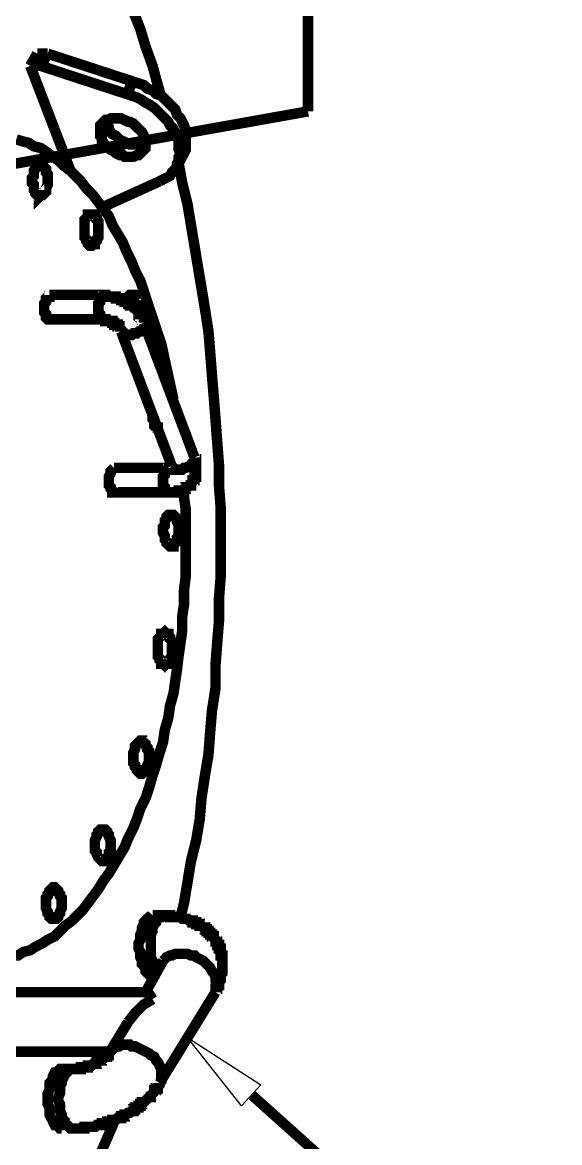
# Model space of a CAD drawing. Extents: x 0.1 to 11.6, y 0.3 to 16.2.
# Drawn here: x 5.104 to 5.617, y 7.253 to 8.321 of the extents above; entities that cross this region are included whole.
import ezdxf

# ---------------------------------------------------------------- set-up
doc = ezdxf.new("R2010")
doc.units = 0
doc.layers.get('0').update_dxf_attribs({"linetype": 'CONTINUOUS'})

msp = doc.modelspace()

# ---------------------------------------------------------------- linework, layer by layer
at = {"color": 0, "const_width": 0.01}
for points in [[(5.37668, 8.23665), (5.37668, 8.40668)], [(5.23665, 8.25), (5.23335, 8.26167), (5.22835, 8.28), (5.22168, 8.29833), (5.21669, 8.315), (5.21001, 8.33165)], [(5.11833, 8.29167), (5.11165, 8.28)], [(5.11833, 8.29167), (5.12831, 8.29167)], [(5.12831, 8.29167), (5.12169, 8.28)], [(5.12831, 8.29167), (5.21001, 8.26497)], [(5.15001, 8.18001), (5.11165, 8.28)], [(5.11165, 8.28), (5.12169, 8.28)], [(5.12169, 8.28), (5.20335, 8.25331)], [(5.21001, 8.26497), (5.20335, 8.25331)], [(5.21001, 8.26497), (5.215, 8.26335), (5.22, 8.26167), (5.22331, 8.25836), (5.22835, 8.25667), (5.23167, 8.25331), (5.23665, 8.25168), (5.24001, 8.24832), (5.24333, 8.24501), (5.24669, 8.24164), (5.25, 8.23833), (5.25168, 8.23335), (5.25499, 8.22999), (5.25667, 8.22667), (5.25836, 8.22331), (5.25999, 8.21832), (5.25999, 8.215), (5.25999, 8.21164), (5.25999, 8.20665), (5.25999, 8.20335), (5.25999, 8.19997), (5.25836, 8.19667), (5.25667, 8.19336)], [(5.20335, 8.25331), (5.20833, 8.25168), (5.21332, 8.25), (5.21669, 8.24832), (5.22168, 8.24501), (5.22499, 8.24333), (5.22999, 8.24001), (5.23335, 8.23665), (5.23665, 8.23335), (5.24001, 8.22999), (5.24333, 8.22667), (5.24501, 8.22331), (5.24832, 8.22), (5.25, 8.215), (5.25168, 8.21164), (5.25331, 8.20833), (5.25331, 8.20335), (5.25331, 8.19997), (5.25499, 8.19667), (5.25331, 8.19336), (5.25331, 8.19), (5.25168, 8.18668), (5.25168, 8.18332), (5.24832, 8.18001), (5.24669, 8.17833), (5.24501, 8.17503), (5.24164, 8.17333), (5.23833, 8.17165), (5.23503, 8.16997)], [(5.05003, 8.17833), (5.37668, 8.23665)], [(5.22168, 8.20665), (5.22, 8.20503), (5.21669, 8.20503), (5.215, 8.20503), (5.21164, 8.20503), (5.20833, 8.20503), (5.20665, 8.20503), (5.20335, 8.20665), (5.19997, 8.20833), (5.19835, 8.20833), (5.19499, 8.21164), (5.19336, 8.21332), (5.19, 8.215), (5.18832, 8.21669), (5.18668, 8.22), (5.18668, 8.22168), (5.185, 8.22499), (5.185, 8.22667), (5.185, 8.22835)], [(5.09831, 8.21001), (5.10335, 8.20833), (5.11003, 8.20665), (5.11501, 8.20335), (5.12169, 8.20167), (5.12668, 8.19835), (5.13336, 8.19336), (5.13835, 8.19), (5.14333, 8.185), (5.15001, 8.18001), (5.155, 8.17503), (5.16, 8.16997), (5.16499, 8.16336), (5.17165, 8.15668), (5.17665, 8.15001), (5.18164, 8.14333), (5.18668, 8.13667), (5.19, 8.12831), (5.19499, 8.12001), (5.19997, 8.11165), (5.20335, 8.10335), (5.20833, 8.09332), (5.21164, 8.08501), (5.21669, 8.07497), (5.22, 8.065)], [(5.25, 8.18164), (5.25667, 8.19336)], [(5.25499, 7.46832), (5.25836, 7.48167), (5.26167, 7.50168), (5.26497, 7.52165), (5.27001, 7.54167), (5.27333, 7.56168), (5.27501, 7.58165), (5.27832, 7.60335), (5.28168, 7.62332), (5.28331, 7.64501), (5.285, 7.66499), (5.28836, 7.68668), (5.28836, 7.70833), (5.28999, 7.72999), (5.29167, 7.75), (5.29167, 7.77165), (5.29335, 7.79335), (5.29335, 7.815), (5.29335, 7.83664), (5.29335, 7.85835), (5.29167, 7.87999), (5.29167, 7.90001), (5.28999, 7.92165), (5.28836, 7.94336), (5.28668, 7.965), (5.285, 7.98503), (5.28331, 8.00667), (5.28168, 8.02669), (5.27832, 8.04833), (5.27501, 8.06836), (5.27165, 8.08832), (5.26833, 8.10835), (5.26497, 8.12831), (5.26167, 8.14833), (5.25667, 8.16835), (5.25331, 8.18668)], [(5.23503, 8.16997), (5.18001, 8.14501)], [(5.12999, 8.06168), (5.12999, 8.06), (5.12831, 8.06), (5.12668, 8.05832), (5.12668, 8.05664), (5.12668, 8.05501), (5.125, 8.05333), (5.125, 8.05165), (5.125, 8.05003), (5.125, 8.04665), (5.125, 8.04497), (5.12668, 8.04335), (5.12668, 8.04167), (5.12668, 8.03999), (5.12831, 8.03836), (5.12999, 8.03836)], [(5.18164, 8.06168), (5.12999, 8.06168)], [(5.18164, 8.06168), (5.18164, 8.06), (5.18001, 8.06), (5.17833, 8.05832), (5.17833, 8.05664), (5.17833, 8.05501), (5.17665, 8.05333), (5.17665, 8.05165), (5.17665, 8.05003), (5.17665, 8.04665), (5.17665, 8.04497), (5.17833, 8.04335), (5.17833, 8.04167), (5.17833, 8.03999), (5.18001, 8.03836), (5.18164, 8.03836)], [(5.22, 8.035), (5.22, 8.03668), (5.22, 8.03836), (5.21832, 8.03836), (5.21832, 8.03999), (5.21832, 8.04167), (5.21669, 8.04167), (5.21669, 8.04335), (5.215, 8.04335), (5.215, 8.04497), (5.21332, 8.04665), (5.21164, 8.04833), (5.21164, 8.05003), (5.21001, 8.05003), (5.20833, 8.05165), (5.20665, 8.05165), (5.20665, 8.05333), (5.20503, 8.05333), (5.20503, 8.05501), (5.20335, 8.05501), (5.20167, 8.05501), (5.20167, 8.05664), (5.19997, 8.05664), (5.19835, 8.05664), (5.19835, 8.05832), (5.19667, 8.05832), (5.19499, 8.05832), (5.19336, 8.05832), (5.19336, 8.06), (5.19168, 8.06), (5.19, 8.06), (5.18832, 8.06), (5.18668, 8.06), (5.185, 8.06168), (5.18332, 8.06168), (5.18164, 8.06168)], [(5.20335, 8.05501), (5.20335, 8.05664), (5.20503, 8.05832), (5.20503, 8.06), (5.20665, 8.06168), (5.20833, 8.06168), (5.21001, 8.06168), (5.21164, 8.06168), (5.21332, 8.06), (5.21332, 8.05832), (5.215, 8.05664)], [(5.24832, 7.96164), (5.23665, 8.01497), (5.22, 8.065)], [(5.21669, 8.04335), (5.215, 8.05664)], [(5.12999, 8.03836), (5.18164, 8.03836)], [(5.18164, 8.03836), (5.18332, 8.03836), (5.18332, 8.03668), (5.185, 8.03668), (5.18668, 8.03668), (5.18832, 8.03668), (5.19, 8.03668), (5.19, 8.035), (5.19168, 8.035), (5.19168, 8.03331), (5.19336, 8.03331), (5.19499, 8.03331), (5.19499, 8.03168), (5.19667, 8.03168), (5.19667, 8.03), (5.19835, 8.02832), (5.19835, 8.02669)], [(5.22, 8.035), (5.22168, 8.03331), (5.22, 8.03331), (5.22, 8.03168), (5.22, 8.03), (5.21832, 8.02832), (5.21669, 8.02669), (5.215, 8.02669), (5.21332, 8.02501), (5.21001, 8.02501), (5.20833, 8.02333), (5.20665, 8.02333), (5.20503, 8.02333), (5.20335, 8.02333), (5.20167, 8.02501), (5.19997, 8.02501), (5.19835, 8.02669)], [(5.26833, 7.90668), (5.22, 8.035)], [(5.19835, 8.02669), (5.24669, 7.89833)], [(5.23335, 7.93332), (5.23335, 7.935), (5.23167, 7.935), (5.22999, 7.93668), (5.22999, 7.93832), (5.22999, 7.94168), (5.22835, 7.94336), (5.22835, 7.94499), (5.22835, 7.94835)], [(5.24333, 7.87332), (5.24501, 7.87332), (5.24669, 7.87332), (5.24832, 7.87332), (5.25, 7.87332), (5.25168, 7.87332), (5.25331, 7.87332), (5.25331, 7.875), (5.25499, 7.875), (5.25667, 7.875), (5.25836, 7.87668), (5.25999, 7.87668), (5.25999, 7.87831), (5.26167, 7.87831), (5.26335, 7.87999), (5.26497, 7.87999), (5.26497, 7.88167), (5.26665, 7.88336), (5.26665, 7.88499), (5.26833, 7.88499), (5.26833, 7.88667), (5.26833, 7.88835), (5.27001, 7.88835), (5.27001, 7.88997), (5.27001, 7.89165), (5.27001, 7.89333), (5.27001, 7.89501), (5.27001, 7.89665), (5.27001, 7.89833), (5.27001, 7.90001), (5.27001, 7.90169), (5.27001, 7.90332), (5.27001, 7.905), (5.26833, 7.905), (5.26833, 7.90668)], [(5.26833, 7.90668), (5.26833, 7.905), (5.26833, 7.90332), (5.26665, 7.90169), (5.26665, 7.90001), (5.26497, 7.89833), (5.26335, 7.89833), (5.25999, 7.89665), (5.25836, 7.89665), (5.25667, 7.89501), (5.25499, 7.89501), (5.25168, 7.89501), (5.25, 7.89501), (5.24832, 7.89665), (5.24669, 7.89833)], [(5.19168, 7.87332), (5.19, 7.87332), (5.19, 7.875), (5.18832, 7.87668), (5.18832, 7.87831), (5.18668, 7.87999), (5.18668, 7.88167), (5.18668, 7.88499), (5.18668, 7.88667), (5.18668, 7.88835), (5.18832, 7.89165), (5.18832, 7.89333), (5.19, 7.89501), (5.19168, 7.89665)], [(5.24333, 7.89665), (5.19168, 7.89665)], [(5.24333, 7.87332), (5.24164, 7.87332), (5.24001, 7.875), (5.24001, 7.87668), (5.24001, 7.87831), (5.23833, 7.87999), (5.23833, 7.88167), (5.23833, 7.88499), (5.23833, 7.88667), (5.23833, 7.88835), (5.24001, 7.88997), (5.24001, 7.89165), (5.24001, 7.89333), (5.24164, 7.89501), (5.24333, 7.89501), (5.24333, 7.89665)], [(5.25836, 7.87668), (5.25836, 7.86833), (5.25999, 7.85667), (5.25999, 7.84332), (5.25999, 7.83165), (5.25999, 7.81836), (5.25999, 7.80501), (5.25999, 7.79335), (5.25836, 7.78), (5.25836, 7.76665), (5.25667, 7.75499), (5.25667, 7.74164), (5.25499, 7.72999), (5.25331, 7.71832), (5.25168, 7.70503), (5.25, 7.69336), (5.24832, 7.68164), (5.24501, 7.66997), (5.24333, 7.65831), (5.24001, 7.64665), (5.23833, 7.63499), (5.23503, 7.625), (5.23167, 7.61333), (5.22835, 7.60335), (5.22499, 7.59169), (5.22168, 7.58165), (5.21669, 7.57167), (5.21332, 7.56168), (5.21001, 7.55333), (5.20503, 7.54335), (5.20167, 7.535), (5.19667, 7.52669), (5.19168, 7.51833), (5.18668, 7.50999), (5.18164, 7.50331), (5.17665, 7.49501), (5.17165, 7.48833), (5.16667, 7.48167), (5.16168, 7.47499), (5.15668, 7.47), (5.15169, 7.465), (5.14501, 7.46001), (5.13997, 7.45503), (5.13499, 7.44997), (5.12831, 7.44667), (5.12332, 7.44336), (5.11664, 7.44), (5.11165, 7.43668), (5.10499, 7.435), (5.09999, 7.43164), (5.09332, 7.43164)], [(5.19168, 7.87332), (5.24333, 7.87332)], [(5.22835, 7.41336), (5.22667, 7.41336), (5.22499, 7.41336), (5.22331, 7.41499), (5.22168, 7.41667), (5.22168, 7.41835), (5.22, 7.42165), (5.21832, 7.42333), (5.21832, 7.42665), (5.21669, 7.43001), (5.21669, 7.43164), (5.21669, 7.435), (5.215, 7.43832), (5.215, 7.44336), (5.21669, 7.44667), (5.21669, 7.44997), (5.21669, 7.45167), (5.21832, 7.45503), (5.21832, 7.45833), (5.22, 7.46164), (5.22, 7.46332), (5.22168, 7.465), (5.22331, 7.46669), (5.22499, 7.46832), (5.22667, 7.46832), (5.22835, 7.47)], [(5.23335, 7.41667), (5.23167, 7.41835), (5.22999, 7.42165), (5.22835, 7.42333), (5.22835, 7.42665), (5.22667, 7.43001), (5.22667, 7.43164), (5.22667, 7.435), (5.22667, 7.43832), (5.22667, 7.44336), (5.22667, 7.44667), (5.22667, 7.44997), (5.22667, 7.45167), (5.22835, 7.45503), (5.22835, 7.45833), (5.22999, 7.46164), (5.23167, 7.46332), (5.23167, 7.465), (5.23335, 7.46669), (5.23503, 7.46832), (5.23665, 7.46832), (5.23833, 7.47), (5.24001, 7.47)], [(5.24001, 7.47), (5.22835, 7.47)], [(5.28836, 7.39665), (5.28836, 7.39833), (5.28836, 7.40001), (5.28999, 7.40001), (5.28999, 7.40169), (5.28999, 7.40332), (5.29167, 7.40332), (5.29167, 7.405), (5.29167, 7.40668), (5.29335, 7.40831), (5.29335, 7.41), (5.29335, 7.41168), (5.29335, 7.41336), (5.29497, 7.41499), (5.29497, 7.41667), (5.29497, 7.41835), (5.29497, 7.41997), (5.29497, 7.42165), (5.29497, 7.42333), (5.29497, 7.42503), (5.29497, 7.42665), (5.29497, 7.42833), (5.29497, 7.43001), (5.29497, 7.43164), (5.29335, 7.43164), (5.29335, 7.43332), (5.29335, 7.435), (5.29335, 7.43668), (5.29335, 7.43832), (5.29167, 7.43832), (5.29167, 7.44), (5.29167, 7.44168), (5.28999, 7.44168), (5.28999, 7.44336), (5.28999, 7.44499), (5.28836, 7.44499), (5.28836, 7.44667), (5.28668, 7.44835), (5.28668, 7.44997), (5.285, 7.44997), (5.285, 7.45167), (5.28331, 7.45167), (5.28331, 7.45335), (5.28168, 7.45335), (5.28168, 7.45503), (5.28, 7.45503), (5.28, 7.45665), (5.27832, 7.45665), (5.27832, 7.45833), (5.27669, 7.45833), (5.27501, 7.46001), (5.27333, 7.46001), (5.27333, 7.46164), (5.27165, 7.46164), (5.27001, 7.46164), (5.27001, 7.46332), (5.26833, 7.46332), (5.26665, 7.46332), (5.26665, 7.465), (5.26497, 7.465), (5.26335, 7.465), (5.26167, 7.46669), (5.25999, 7.46669), (5.25836, 7.46669), (5.25667, 7.46669), (5.25499, 7.46832), (5.25331, 7.46832), (5.25168, 7.46832), (5.25, 7.46832), (5.24832, 7.46832), (5.24669, 7.46832), (5.24501, 7.46832), (5.24501, 7.47), (5.24333, 7.47), (5.24164, 7.47), (5.24001, 7.47)], [(5.23833, 7.42665), (5.24001, 7.42833), (5.24164, 7.43001), (5.24501, 7.43164), (5.24669, 7.43164), (5.25, 7.43332), (5.25168, 7.43332), (5.25499, 7.43332), (5.25836, 7.43332), (5.26167, 7.43332), (5.26497, 7.43164), (5.26833, 7.43164), (5.27001, 7.43001), (5.27333, 7.42833), (5.27669, 7.42665), (5.27832, 7.42503), (5.28168, 7.42165), (5.28331, 7.41997), (5.285, 7.41667), (5.28668, 7.41499), (5.28836, 7.41168), (5.28836, 7.40831), (5.28999, 7.40668), (5.28999, 7.40332), (5.28999, 7.40169), (5.28836, 7.39833), (5.28836, 7.39665)], [(5.23833, 7.42665), (5.22168, 7.39665)], [(5.23833, 7.42665), (5.24001, 7.42665)], [(5.22835, 7.41336), (5.23167, 7.41336)], [(5.22168, 7.39665), (5.09, 7.39665)], [(5.22835, 7.38997), (5.22, 7.38499), (5.21164, 7.37668), (5.20503, 7.36833)], [(5.22835, 7.38997), (5.22499, 7.39501), (5.22168, 7.39665)], [(5.23503, 7.31), (5.28836, 7.39665)], [(5.20503, 7.36833), (5.18668, 7.33832)], [(5.18668, 7.33832), (5.18832, 7.34), (5.19, 7.34169), (5.19168, 7.34332), (5.19499, 7.345), (5.19667, 7.345), (5.19997, 7.34668), (5.20335, 7.34668), (5.20665, 7.34668), (5.20833, 7.345), (5.21164, 7.345), (5.215, 7.34332), (5.21832, 7.34169), (5.22168, 7.34), (5.22499, 7.33832), (5.22667, 7.33664), (5.22999, 7.33501), (5.23167, 7.33165), (5.23335, 7.33003), (5.23503, 7.32667), (5.23665, 7.32335), (5.23665, 7.32167), (5.23665, 7.31836), (5.23665, 7.31668), (5.23665, 7.31332), (5.23665, 7.31168), (5.23503, 7.31)], [(5.08832, 7.34), (5.18668, 7.34)], [(5.18668, 7.33832), (5.18668, 7.33664), (5.185, 7.33664), (5.185, 7.33501), (5.18332, 7.33501), (5.18164, 7.33333), (5.18001, 7.33333), (5.18001, 7.33165), (5.17833, 7.33165), (5.17665, 7.33003), (5.17503, 7.33003), (5.17503, 7.32835), (5.17333, 7.32835), (5.17165, 7.32835), (5.16997, 7.32667), (5.16835, 7.32667), (5.16667, 7.32667), (5.16667, 7.32497), (5.16499, 7.32497), (5.16336, 7.32497), (5.16168, 7.32497), (5.16, 7.32497), (5.16, 7.32335), (5.15831, 7.32335), (5.15668, 7.32335), (5.155, 7.32335), (5.15332, 7.32335)], [(5.14165, 7.32335), (5.13997, 7.32335), (5.13835, 7.32167), (5.13667, 7.31999), (5.13499, 7.31999), (5.13336, 7.31668), (5.13336, 7.315), (5.13167, 7.31168), (5.12999, 7.31), (5.12999, 7.30664), (5.12999, 7.30333), (5.12831, 7.30003), (5.12831, 7.29665), (5.12831, 7.29335), (5.12831, 7.28999), (5.12999, 7.28668), (5.12999, 7.28331), (5.12999, 7.28), (5.13167, 7.27669), (5.13336, 7.27501), (5.13336, 7.27333), (5.13499, 7.27001), (5.13667, 7.27001), (5.13835, 7.26833), (5.13997, 7.26665), (5.14165, 7.26665)], [(5.15169, 7.32335), (5.15001, 7.32335), (5.14833, 7.32167), (5.14665, 7.31999), (5.14501, 7.31999), (5.14333, 7.31668), (5.14333, 7.315), (5.14165, 7.31168), (5.14165, 7.31), (5.13997, 7.30664), (5.13997, 7.30333), (5.13997, 7.30003), (5.13835, 7.29665), (5.13835, 7.29335), (5.13997, 7.28999), (5.13997, 7.28668), (5.13997, 7.28331), (5.14165, 7.28), (5.14165, 7.27669), (5.14333, 7.27501), (5.14501, 7.27333), (5.14501, 7.27001), (5.14665, 7.27001), (5.14833, 7.26833), (5.15001, 7.26665), (5.15169, 7.26665)], [(5.15332, 7.32335), (5.14165, 7.32335)], [(5.15169, 7.26665), (5.15332, 7.26665), (5.155, 7.26665), (5.15668, 7.26665), (5.15831, 7.26665), (5.16, 7.26665), (5.16168, 7.26665), (5.16336, 7.26665), (5.16336, 7.26833), (5.16499, 7.26833), (5.16667, 7.26833), (5.16835, 7.26833), (5.16997, 7.26833), (5.17165, 7.26833), (5.17333, 7.26833), (5.17503, 7.27001), (5.17665, 7.27001), (5.17833, 7.27001), (5.18001, 7.27001), (5.18001, 7.27165), (5.18164, 7.27165), (5.18332, 7.27165), (5.185, 7.27165), (5.185, 7.27333), (5.18668, 7.27333), (5.18832, 7.27333), (5.19, 7.27333), (5.19, 7.27501), (5.19168, 7.27501), (5.19336, 7.27501), (5.19499, 7.27669), (5.19667, 7.27669), (5.19835, 7.27669), (5.19835, 7.27832), (5.19997, 7.27832), (5.20167, 7.27832), (5.20167, 7.28), (5.20335, 7.28), (5.20503, 7.28168), (5.20665, 7.28168), (5.20833, 7.28331), (5.21001, 7.28331), (5.21001, 7.285), (5.21164, 7.285), (5.21164, 7.28668), (5.21332, 7.28668), (5.215, 7.28668), (5.215, 7.28836), (5.21669, 7.28836), (5.21669, 7.28999), (5.21832, 7.28999), (5.21832, 7.29167), (5.22, 7.29167), (5.22168, 7.29335), (5.22331, 7.29497), (5.22499, 7.29665), (5.22667, 7.29665), (5.22667, 7.29833), (5.22835, 7.30003), (5.22999, 7.30165), (5.22999, 7.30333), (5.23167, 7.30333), (5.23167, 7.30501), (5.23335, 7.30501), (5.23335, 7.30664), (5.23503, 7.30832), (5.23503, 7.31)], [(5.32335, 7.29833), (5.61165, 7.03999)], [(5.14501, 7.18001), (5.17165, 7.22667), (5.19336, 7.27669)]]:
    msp.add_lwpolyline(points, dxfattribs=at)
for points in [[(5.19336, 8.22999), (5.19499, 8.22999), (5.19835, 8.22999), (5.20167, 8.22835), (5.20503, 8.22667), (5.20665, 8.22667), (5.21001, 8.22499), (5.21164, 8.22331), (5.215, 8.22), (5.21669, 8.21832), (5.21832, 8.21669), (5.22, 8.21332), (5.22, 8.21164), (5.22168, 8.20833), (5.22168, 8.20665), (5.22168, 8.20335), (5.22168, 8.20167), (5.22, 8.19997), (5.21832, 8.19835), (5.21669, 8.19667), (5.215, 8.19499), (5.21332, 8.19499), (5.21001, 8.19336), (5.20833, 8.19336), (5.20503, 8.19336), (5.20167, 8.19336), (5.19997, 8.19499), (5.19667, 8.19499), (5.19336, 8.19667), (5.19168, 8.19835), (5.18832, 8.19997), (5.18668, 8.20167), (5.18332, 8.20335), (5.18164, 8.20665), (5.18001, 8.20833), (5.18001, 8.21164), (5.17833, 8.21332), (5.17833, 8.21669), (5.17833, 8.21832), (5.17833, 8.22), (5.17833, 8.22331), (5.18001, 8.22499), (5.18164, 8.22667), (5.18332, 8.22835), (5.185, 8.22835), (5.18832, 8.22999), (5.19, 8.22999), (5.19336, 8.22999)], [(5.12668, 8.18001), (5.12668, 8.17833), (5.12831, 8.17665), (5.12831, 8.17333), (5.12831, 8.17165), (5.12831, 8.16835), (5.12831, 8.16667), (5.12668, 8.16336), (5.12668, 8.16168), (5.12668, 8.16), (5.125, 8.15831), (5.12332, 8.15668), (5.12169, 8.15668), (5.12001, 8.155), (5.12001, 8.15668), (5.11833, 8.15668), (5.11664, 8.15831), (5.11664, 8.16), (5.11501, 8.16168), (5.11501, 8.16336), (5.11501, 8.16667), (5.11333, 8.16835), (5.11333, 8.16997), (5.11333, 8.17333), (5.11501, 8.17503), (5.11501, 8.17833), (5.11501, 8.18001), (5.11664, 8.18164), (5.11664, 8.18332), (5.11833, 8.185), (5.12001, 8.185), (5.12001, 8.18668), (5.12169, 8.18668), (5.12332, 8.185), (5.125, 8.18332), (5.12668, 8.18164), (5.12668, 8.18001)], [(5.17503, 8.13336), (5.17665, 8.13167), (5.17665, 8.12831), (5.17665, 8.12668), (5.17665, 8.12332), (5.17665, 8.12169), (5.17665, 8.12001), (5.17665, 8.11664), (5.17503, 8.11501), (5.17503, 8.11333), (5.17333, 8.11165), (5.17333, 8.11003), (5.17165, 8.11003), (5.16997, 8.10835), (5.16835, 8.10835), (5.16667, 8.11003), (5.16667, 8.11165), (5.16499, 8.11333), (5.16499, 8.11501), (5.16336, 8.11664), (5.16336, 8.11833), (5.16336, 8.12169), (5.16336, 8.12332), (5.16336, 8.12668), (5.16336, 8.12831), (5.16336, 8.13167), (5.16336, 8.13336), (5.16499, 8.13499), (5.16667, 8.13667), (5.16667, 8.13835), (5.16835, 8.13835), (5.16997, 8.13835), (5.17165, 8.13835), (5.17333, 8.13835), (5.17333, 8.13667), (5.17503, 8.13499), (5.17503, 8.13336)], [(5.25168, 7.84668), (5.25168, 7.845), (5.25331, 7.84169), (5.25331, 7.84), (5.25331, 7.83664), (5.25331, 7.83501), (5.25331, 7.83165), (5.25168, 7.83003), (5.25168, 7.82835), (5.25168, 7.82667), (5.25, 7.82497), (5.24832, 7.82335), (5.24832, 7.82167), (5.24669, 7.82167), (5.24501, 7.82167), (5.24333, 7.82335), (5.24164, 7.82497), (5.24164, 7.82667), (5.24001, 7.82835), (5.24001, 7.83003), (5.24001, 7.83165), (5.23833, 7.83501), (5.23833, 7.83664), (5.23833, 7.84), (5.24001, 7.84169), (5.24001, 7.845), (5.24001, 7.84668), (5.24164, 7.84831), (5.24164, 7.84999), (5.24333, 7.85167), (5.24501, 7.85167), (5.24669, 7.85167), (5.24832, 7.85167), (5.25, 7.84999), (5.25168, 7.84831), (5.25168, 7.84668)], [(5.24501, 7.73335), (5.24669, 7.73167), (5.24669, 7.72999), (5.24669, 7.72667), (5.24669, 7.72499), (5.24669, 7.72168), (5.24669, 7.72), (5.24669, 7.71669), (5.24501, 7.715), (5.24501, 7.71332), (5.24333, 7.71164), (5.24333, 7.71001), (5.24164, 7.71001), (5.24001, 7.70833), (5.23833, 7.71001), (5.23665, 7.71001), (5.23665, 7.71164), (5.23503, 7.71332), (5.23503, 7.715), (5.23335, 7.71669), (5.23335, 7.72), (5.23335, 7.72168), (5.23335, 7.72331), (5.23335, 7.72667), (5.23335, 7.72835), (5.23335, 7.73167), (5.23335, 7.73335), (5.23503, 7.73503), (5.23665, 7.73665), (5.23665, 7.73833), (5.23833, 7.73833), (5.24001, 7.74001), (5.24164, 7.73833), (5.24333, 7.73833), (5.24333, 7.73665), (5.24501, 7.73503), (5.24501, 7.73335)], [(5.22331, 7.62999), (5.22331, 7.62831), (5.22499, 7.62668), (5.22499, 7.62332), (5.22499, 7.62169), (5.22499, 7.61833), (5.22499, 7.61664), (5.22331, 7.61333), (5.22331, 7.61165), (5.22168, 7.61003), (5.22168, 7.60835), (5.22, 7.60667), (5.21832, 7.60499), (5.21669, 7.60499), (5.215, 7.60667), (5.21332, 7.60835), (5.21332, 7.61003), (5.21164, 7.61165), (5.21164, 7.61333), (5.21001, 7.61501), (5.21001, 7.61833), (5.21001, 7.62001), (5.21001, 7.62332), (5.21001, 7.625), (5.21164, 7.62831), (5.21164, 7.62999), (5.21164, 7.63167), (5.21332, 7.63336), (5.215, 7.63499), (5.21669, 7.63667), (5.21832, 7.63667), (5.21832, 7.63499), (5.22, 7.63499), (5.22168, 7.63336), (5.22168, 7.63167), (5.22331, 7.62999)], [(5.18668, 7.54665), (5.18668, 7.54497), (5.18832, 7.54167), (5.18832, 7.53999), (5.18832, 7.53668), (5.18832, 7.535), (5.18832, 7.53168), (5.18668, 7.53), (5.18668, 7.52832), (5.18668, 7.52669), (5.185, 7.52501), (5.18332, 7.52333), (5.18332, 7.52165), (5.18164, 7.52165), (5.18001, 7.52165), (5.17833, 7.52333), (5.17665, 7.52501), (5.17503, 7.52832), (5.17503, 7.53), (5.17333, 7.53168), (5.17333, 7.535), (5.17333, 7.53668), (5.17333, 7.53999), (5.17333, 7.54167), (5.17503, 7.54497), (5.17503, 7.54665), (5.17665, 7.54833), (5.17665, 7.55003), (5.17833, 7.55165), (5.18001, 7.55165), (5.18164, 7.55165), (5.18332, 7.55165), (5.185, 7.55003), (5.185, 7.54833), (5.18668, 7.54665)], [(5.13997, 7.49001), (5.13997, 7.48833), (5.14165, 7.48665), (5.14165, 7.48335), (5.14165, 7.48167), (5.14165, 7.47835), (5.14165, 7.47667), (5.13997, 7.47331), (5.13997, 7.47168), (5.13835, 7.47), (5.13835, 7.46832), (5.13667, 7.46669), (5.13499, 7.46669), (5.13336, 7.46669), (5.13167, 7.46669), (5.12999, 7.46832), (5.12999, 7.47), (5.12831, 7.47168), (5.12831, 7.47331), (5.12668, 7.47667), (5.12668, 7.47835), (5.12668, 7.48167), (5.12668, 7.48335), (5.12668, 7.48665), (5.12831, 7.48833), (5.12831, 7.49001), (5.12999, 7.49164), (5.12999, 7.49333), (5.13167, 7.49501), (5.13336, 7.49669), (5.13499, 7.49669), (5.13667, 7.49501), (5.13835, 7.49333), (5.13835, 7.49164), (5.13997, 7.49001)]]:
    msp.add_lwpolyline(points, close=True, dxfattribs=at)
at = {"color": 0}
msp.add_lwpolyline([(5.31332, 7.28836), (5.26167, 7.35335), (5.33165, 7.30832), (5.31332, 7.28836)], close=True, dxfattribs=at)

doc.saveas('drawing.dxf')
